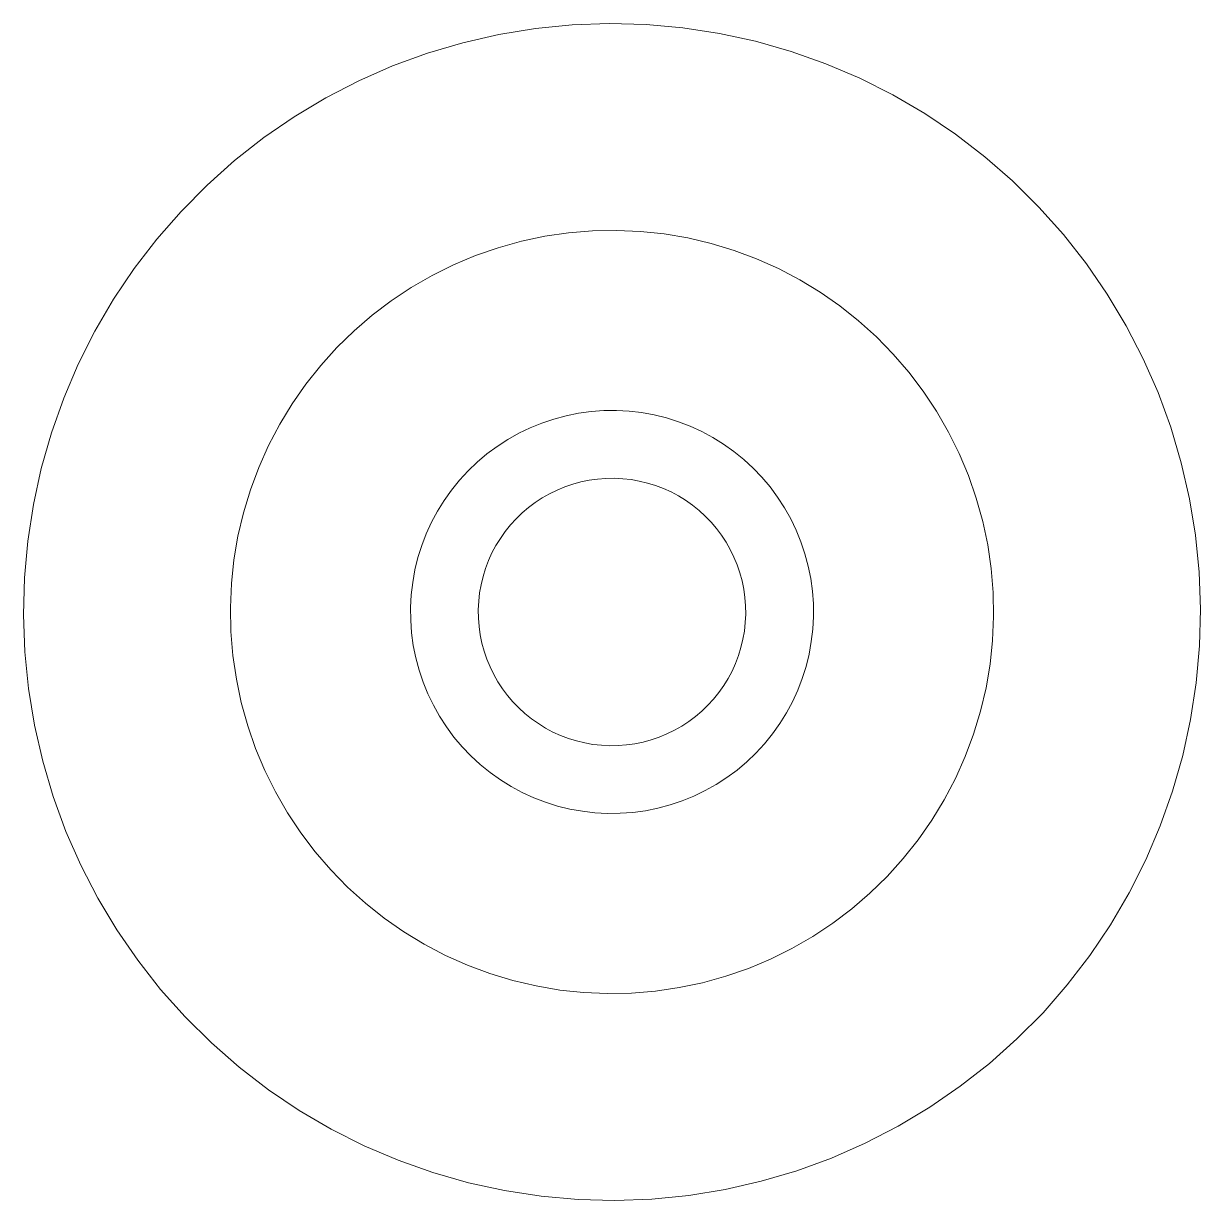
# Model space of a CAD drawing. Header units: millimetres. Extents: x -250 to 290, y -186 to 164.
# Drawn here: x -250.25 to -219.29, y -23.84 to 7.11 of the extents above; entities that cross this region are included whole.
import ezdxf

# ---------------------------------------------------------------- set-up
doc = ezdxf.new("R2010")
doc.units = ezdxf.units.MM
doc.header["$MEASUREMENT"] = 0
doc.layers.add('Camada 1', color=7, linetype='Continuous')

msp = doc.modelspace()

# ---------------------------------------------------------------- linework, layer by layer
at = {"layer": 'Camada 1', "color": 240, "lineweight": 9}
for points in [[(-245.3075, -19.7), (-245.3075, -19.7), (-245.9987, -19.0155), (-245.9987, -19.0155), (-245.9987, -19.0155), (-245.9987, -19.0155), (-246.6449, -18.2894), (-246.6449, -18.2894), (-246.6449, -18.2894), (-246.6449, -18.2894), (-247.2449, -17.524), (-247.2449, -17.524), (-247.2449, -17.524), (-247.2449, -17.524), (-247.7954, -16.7224), (-247.7954, -16.7224), (-247.7954, -16.7224), (-247.7954, -16.7224), (-248.2952, -15.8883), (-248.2952, -15.8883), (-248.2952, -15.8883), (-248.2952, -15.8883), (-248.741, -15.0237), (-248.741, -15.0237), (-248.741, -15.0237), (-248.741, -15.0237), (-249.1316, -14.1333), (-249.1316, -14.1333), (-249.1316, -14.1333), (-249.1316, -14.1333), (-249.4648, -13.2203), (-249.4648, -13.2203), (-249.4648, -13.2203), (-249.4648, -13.2203), (-249.7418, -12.2882), (-249.7418, -12.2882), (-249.7418, -12.2882), (-249.7418, -12.2882), (-249.9579, -11.3403), (-249.9579, -11.3403), (-249.9579, -11.3403), (-249.9579, -11.3403), (-250.1155, -10.3801), (-250.1155, -10.3801), (-250.1155, -10.3801), (-250.1155, -10.3801), (-250.2112, -9.4131), (-250.2112, -9.4131), (-250.2112, -9.4131), (-250.2112, -9.4131), (-250.2472, -8.4416), (-250.2472, -8.4416), (-250.2472, -8.4416), (-250.2472, -8.4416), (-250.2213, -7.469), (-250.2213, -7.469), (-250.2213, -7.469), (-250.2213, -7.469), (-250.1346, -6.5009), (-250.1346, -6.5009), (-250.1346, -6.5009), (-250.1346, -6.5009), (-249.9872, -5.5395), (-249.9872, -5.5395), (-249.9872, -5.5395), (-249.9872, -5.5395), (-249.78, -4.5894), (-249.78, -4.5894), (-249.78, -4.5894), (-249.78, -4.5894), (-249.5132, -3.6539), (-249.5132, -3.6539), (-249.5132, -3.6539), (-249.5132, -3.6539), (-249.1879, -2.7376), (-249.1879, -2.7376), (-249.1879, -2.7376), (-249.1879, -2.7376), (-248.8063, -1.8437), (-248.8063, -1.8437), (-248.8063, -1.8437), (-248.8063, -1.8437), (-248.3695, -0.9747), (-248.3695, -0.9747), (-248.3695, -0.9747), (-248.3695, -0.9747), (-247.8787, -0.1349), (-247.8787, -0.1349), (-247.8787, -0.1349), (-247.8787, -0.1349), (-247.3361, 0.6723), (-247.3361, 0.6723), (-247.3361, 0.6723), (-247.3361, 0.6723), (-246.7439, 1.4434), (-246.7439, 1.4434), (-246.7439, 1.4434), (-246.7439, 1.4434), (-246.1045, 2.1751), (-246.1045, 2.1751), (-246.1045, 2.1751), (-246.1045, 2.1751), (-245.4201, 2.8663), (-245.4201, 2.8663), (-245.4201, 2.8663), (-245.4201, 2.8663), (-244.694, 3.5136), (-244.694, 3.5136), (-244.694, 3.5136), (-244.694, 3.5136), (-243.9285, 4.1136), (-243.9285, 4.1136), (-243.9285, 4.1136), (-243.9285, 4.1136), (-243.127, 4.6641), (-243.127, 4.6641), (-243.127, 4.6641), (-243.127, 4.6641), (-242.2928, 5.1628), (-242.2928, 5.1628), (-242.2928, 5.1628), (-242.2928, 5.1628), (-241.4283, 5.6086), (-241.4283, 5.6086), (-241.4283, 5.6086), (-241.4283, 5.6086), (-240.5378, 5.9992), (-240.5378, 5.9992), (-240.5378, 5.9992), (-240.5378, 5.9992), (-239.6249, 6.3335), (-239.6249, 6.3335), (-239.6249, 6.3335), (-239.6249, 6.3335), (-238.6928, 6.6093), (-238.6928, 6.6093), (-238.6928, 6.6093), (-238.6928, 6.6093), (-237.7449, 6.8266), (-237.7449, 6.8266), (-237.7449, 6.8266), (-237.7449, 6.8266), (-236.7847, 6.9831), (-236.7847, 6.9831), (-236.7847, 6.9831), (-236.7847, 6.9831), (-235.8177, 7.0799), (-235.8177, 7.0799), (-235.8177, 7.0799), (-235.8177, 7.0799), (-234.8462, 7.1148), (-234.8462, 7.1148), (-234.8462, 7.1148), (-234.8462, 7.1148), (-233.8735, 7.0889), (-233.8735, 7.0889), (-233.8735, 7.0889), (-233.8735, 7.0889), (-232.9054, 7.0022), (-232.9054, 7.0022), (-232.9054, 7.0022), (-232.9054, 7.0022), (-231.944, 6.8547), (-231.944, 6.8547), (-231.944, 6.8547), (-231.944, 6.8547), (-230.9939, 6.6476), (-230.9939, 6.6476), (-230.9939, 6.6476), (-230.9939, 6.6476), (-230.0585, 6.3808), (-230.0585, 6.3808), (-230.0585, 6.3808), (-230.0585, 6.3808), (-229.1421, 6.0566), (-229.1421, 6.0566), (-229.1421, 6.0566), (-229.1421, 6.0566), (-228.2483, 5.675), (-228.2483, 5.675), (-228.2483, 5.675), (-228.2483, 5.675), (-227.3792, 5.2371), (-227.3792, 5.2371), (-227.3792, 5.2371), (-227.3792, 5.2371), (-226.5394, 4.7474), (-226.5394, 4.7474), (-226.5394, 4.7474), (-226.5394, 4.7474), (-225.7334, 4.2048), (-225.7334, 4.2048), (-225.7334, 4.2048), (-225.7334, 4.2048), (-224.9612, 3.6127), (-224.9612, 3.6127), (-224.9612, 3.6127), (-224.9612, 3.6127), (-224.2295, 2.9732), (-224.2295, 2.9732), (-224.2295, 2.9732), (-224.2295, 2.9732), (-223.5383, 2.2888), (-223.5383, 2.2888), (-223.5383, 2.2888), (-223.5383, 2.2888), (-222.891, 1.5627), (-222.891, 1.5627), (-222.891, 1.5627), (-222.891, 1.5627), (-222.291, 0.7972), (-222.291, 0.7972), (-222.291, 0.7972), (-222.291, 0.7972), (-221.7405, -0.0043), (-221.7405, -0.0043), (-221.7405, -0.0043), (-221.7405, -0.0043), (-221.2418, -0.8385), (-221.2418, -0.8385), (-221.2418, -0.8385), (-221.2418, -0.8385), (-220.796, -1.703), (-220.796, -1.703), (-220.796, -1.703), (-220.796, -1.703), (-220.4054, -2.5935), (-220.4054, -2.5935), (-220.4054, -2.5935), (-220.4054, -2.5935), (-220.071, -3.5064), (-220.071, -3.5064), (-220.071, -3.5064), (-220.071, -3.5064), (-219.7952, -4.4397), (-219.7952, -4.4397), (-219.7952, -4.4397), (-219.7952, -4.4397), (-219.578, -5.3875), (-219.578, -5.3875), (-219.578, -5.3875), (-219.578, -5.3875), (-219.4215, -6.3466), (-219.4215, -6.3466), (-219.4215, -6.3466), (-219.4215, -6.3466), (-219.3247, -7.3148), (-219.3247, -7.3148), (-219.3247, -7.3148), (-219.3247, -7.3148), (-219.2898, -8.2863), (-219.2898, -8.2863), (-219.2898, -8.2863), (-219.2898, -8.2863), (-219.3157, -9.2578), (-219.3157, -9.2578), (-219.3157, -9.2578), (-219.3157, -9.2578), (-219.4024, -10.227), (-219.4024, -10.227), (-219.4024, -10.227), (-219.4024, -10.227), (-219.5498, -11.1884), (-219.5498, -11.1884), (-219.5498, -11.1884), (-219.5498, -11.1884), (-219.757, -12.1385), (-219.757, -12.1385), (-219.757, -12.1385), (-219.757, -12.1385), (-220.0238, -13.0728), (-220.0238, -13.0728), (-220.0238, -13.0728), (-220.0238, -13.0728), (-220.348, -13.9892), (-220.348, -13.9892), (-220.348, -13.9892), (-220.348, -13.9892), (-220.7296, -14.8841), (-220.7296, -14.8841), (-220.7296, -14.8841), (-220.7296, -14.8841), (-221.1675, -15.7521), (-221.1675, -15.7521), (-221.1675, -15.7521), (-221.1675, -15.7521), (-221.6583, -16.5919), (-221.6583, -16.5919), (-221.6583, -16.5919), (-221.6583, -16.5919), (-222.1998, -17.399), (-222.1998, -17.399), (-222.1998, -17.399), (-222.1998, -17.399), (-222.7919, -18.1701), (-222.7919, -18.1701), (-222.7919, -18.1701), (-222.7919, -18.1701), (-223.4313, -18.903), (-223.4313, -18.903), (-223.4313, -18.903), (-223.4313, -18.903), (-224.1158, -19.5942), (-224.1158, -19.5942), (-224.1158, -19.5942), (-224.1158, -19.5942), (-224.8419, -20.2403), (-224.8419, -20.2403), (-224.8419, -20.2403), (-224.8419, -20.2403), (-225.6073, -20.8403), (-225.6073, -20.8403), (-225.6073, -20.8403), (-225.6073, -20.8403), (-226.4089, -21.3908), (-226.4089, -21.3908), (-226.4089, -21.3908), (-226.4089, -21.3908), (-227.243, -21.8906), (-227.243, -21.8906), (-227.243, -21.8906), (-227.243, -21.8906), (-228.1076, -22.3364), (-228.1076, -22.3364), (-228.1076, -22.3364), (-228.1076, -22.3364), (-228.998, -22.727), (-228.998, -22.727), (-228.998, -22.727), (-228.998, -22.727), (-229.911, -23.0603), (-229.911, -23.0603), (-229.911, -23.0603), (-229.911, -23.0603), (-230.8442, -23.3361), (-230.8442, -23.3361), (-230.8442, -23.3361), (-230.8442, -23.3361), (-231.7921, -23.5533), (-231.7921, -23.5533), (-231.7921, -23.5533), (-231.7921, -23.5533), (-232.7512, -23.7109), (-232.7512, -23.7109), (-232.7512, -23.7109), (-232.7512, -23.7109), (-233.7193, -23.8066), (-233.7193, -23.8066), (-233.7193, -23.8066), (-233.7193, -23.8066), (-234.6908, -23.8426), (-234.6908, -23.8426), (-234.6908, -23.8426), (-234.6908, -23.8426), (-235.6623, -23.8168), (-235.6623, -23.8168), (-235.6623, -23.8168), (-235.6623, -23.8168), (-236.6316, -23.7301), (-236.6316, -23.7301), (-236.6316, -23.7301), (-236.6316, -23.7301), (-237.5929, -23.5826), (-237.5929, -23.5826), (-237.5929, -23.5826), (-237.5929, -23.5826), (-238.543, -23.3755), (-238.543, -23.3755), (-238.543, -23.3755), (-238.543, -23.3755), (-239.4774, -23.1087), (-239.4774, -23.1087), (-239.4774, -23.1087), (-239.4774, -23.1087), (-240.3937, -22.7833), (-240.3937, -22.7833), (-240.3937, -22.7833), (-240.3937, -22.7833), (-241.2887, -22.4017), (-241.2887, -22.4017), (-241.2887, -22.4017), (-241.2887, -22.4017), (-242.1577, -21.9649), (-242.1577, -21.9649), (-242.1577, -21.9649), (-242.1577, -21.9649), (-242.9964, -21.4741), (-242.9964, -21.4741), (-242.9964, -21.4741), (-242.9964, -21.4741), (-243.8036, -20.9315), (-243.8036, -20.9315), (-243.8036, -20.9315), (-243.8036, -20.9315), (-244.5747, -20.3394), (-244.5747, -20.3394), (-244.5747, -20.3394), (-244.5747, -20.3394), (-245.3075, -19.7), (-245.3075, -19.7)], [(-241.7243, -15.6001), (-241.7243, -15.6001), (-241.256, -16.0234), (-241.256, -16.0234), (-241.256, -16.0234), (-241.256, -16.0234), (-240.7618, -16.4151), (-240.7618, -16.4151), (-240.7618, -16.4151), (-240.7618, -16.4151), (-240.2451, -16.7753), (-240.2451, -16.7753), (-240.2451, -16.7753), (-240.2451, -16.7753), (-239.7059, -17.1029), (-239.7059, -17.1029), (-239.7059, -17.1029), (-239.7059, -17.1029), (-239.1476, -17.3956), (-239.1476, -17.3956), (-239.1476, -17.3956), (-239.1476, -17.3956), (-238.5712, -17.6534), (-238.5712, -17.6534), (-238.5712, -17.6534), (-238.5712, -17.6534), (-237.9802, -17.8729), (-237.9802, -17.8729), (-237.9802, -17.8729), (-237.9802, -17.8729), (-237.3768, -18.0564), (-237.3768, -18.0564), (-237.3768, -18.0564), (-237.3768, -18.0564), (-236.7633, -18.2005), (-236.7633, -18.2005), (-236.7633, -18.2005), (-236.7633, -18.2005), (-236.1419, -18.3075), (-236.1419, -18.3075), (-236.1419, -18.3075), (-236.1419, -18.3075), (-235.5148, -18.3739), (-235.5148, -18.3739), (-235.5148, -18.3739), (-235.5148, -18.3739), (-234.8844, -18.4009), (-234.8844, -18.4009), (-234.8844, -18.4009), (-234.8844, -18.4009), (-234.254, -18.3885), (-234.254, -18.3885), (-234.254, -18.3885), (-234.254, -18.3885), (-233.6259, -18.3356), (-233.6259, -18.3356), (-233.6259, -18.3356), (-233.6259, -18.3356), (-233.0022, -18.2444), (-233.0022, -18.2444), (-233.0022, -18.2444), (-233.0022, -18.2444), (-232.3853, -18.1138), (-232.3853, -18.1138), (-232.3853, -18.1138), (-232.3853, -18.1138), (-231.7774, -17.945), (-231.7774, -17.945), (-231.7774, -17.945), (-231.7774, -17.945), (-231.1819, -17.739), (-231.1819, -17.739), (-231.1819, -17.739), (-231.1819, -17.739), (-230.5999, -17.4947), (-230.5999, -17.4947), (-230.5999, -17.4947), (-230.5999, -17.4947), (-230.0348, -17.2155), (-230.0348, -17.2155), (-230.0348, -17.2155), (-230.0348, -17.2155), (-229.4888, -16.9003), (-229.4888, -16.9003), (-229.4888, -16.9003), (-229.4888, -16.9003), (-228.9631, -16.5525), (-228.9631, -16.5525), (-228.9631, -16.5525), (-228.9631, -16.5525), (-228.4599, -16.172), (-228.4599, -16.172), (-228.4599, -16.172), (-228.4599, -16.172), (-227.9826, -15.7599), (-227.9826, -15.7599), (-227.9826, -15.7599), (-227.9826, -15.7599), (-227.5312, -15.3198), (-227.5312, -15.3198), (-227.5312, -15.3198), (-227.5312, -15.3198), (-227.1091, -14.8515), (-227.1091, -14.8515), (-227.1091, -14.8515), (-227.1091, -14.8515), (-226.7162, -14.3573), (-226.7162, -14.3573), (-226.7162, -14.3573), (-226.7162, -14.3573), (-226.356, -13.8406), (-226.356, -13.8406), (-226.356, -13.8406), (-226.356, -13.8406), (-226.0284, -13.3014), (-226.0284, -13.3014), (-226.0284, -13.3014), (-226.0284, -13.3014), (-225.7357, -12.743), (-225.7357, -12.743), (-225.7357, -12.743), (-225.7357, -12.743), (-225.479, -12.1666), (-225.479, -12.1666), (-225.479, -12.1666), (-225.479, -12.1666), (-225.2584, -11.5756), (-225.2584, -11.5756), (-225.2584, -11.5756), (-225.2584, -11.5756), (-225.076, -10.9722), (-225.076, -10.9722), (-225.076, -10.9722), (-225.076, -10.9722), (-224.9308, -10.3587), (-224.9308, -10.3587), (-224.9308, -10.3587), (-224.9308, -10.3587), (-224.825, -9.7373), (-224.825, -9.7373), (-224.825, -9.7373), (-224.825, -9.7373), (-224.7586, -9.1103), (-224.7586, -9.1103), (-224.7586, -9.1103), (-224.7586, -9.1103), (-224.7315, -8.4799), (-224.7315, -8.4799), (-224.7315, -8.4799), (-224.7315, -8.4799), (-224.7439, -7.8495), (-224.7439, -7.8495), (-224.7439, -7.8495), (-224.7439, -7.8495), (-224.7957, -7.2213), (-224.7957, -7.2213), (-224.7957, -7.2213), (-224.7957, -7.2213), (-224.8869, -6.5977), (-224.8869, -6.5977), (-224.8869, -6.5977), (-224.8869, -6.5977), (-225.0175, -5.9808), (-225.0175, -5.9808), (-225.0175, -5.9808), (-225.0175, -5.9808), (-225.1863, -5.3729), (-225.1863, -5.3729), (-225.1863, -5.3729), (-225.1863, -5.3729), (-225.3935, -4.7774), (-225.3935, -4.7774), (-225.3935, -4.7774), (-225.3935, -4.7774), (-225.6366, -4.1954), (-225.6366, -4.1954), (-225.6366, -4.1954), (-225.6366, -4.1954), (-225.9169, -3.6303), (-225.9169, -3.6303), (-225.9169, -3.6303), (-225.9169, -3.6303), (-226.231, -3.0843), (-226.231, -3.0843), (-226.231, -3.0843), (-226.231, -3.0843), (-226.58, -2.5586), (-226.58, -2.5586), (-226.58, -2.5586), (-226.58, -2.5586), (-226.9605, -2.0554), (-226.9605, -2.0554), (-226.9605, -2.0554), (-226.9605, -2.0554), (-227.3714, -1.5781), (-227.3714, -1.5781), (-227.3714, -1.5781), (-227.3714, -1.5781), (-227.8126, -1.1266), (-227.8126, -1.1266), (-227.8126, -1.1266), (-227.8126, -1.1266), (-228.2809, -0.7045), (-228.2809, -0.7045), (-228.2809, -0.7045), (-228.2809, -0.7045), (-228.774, -0.3116), (-228.774, -0.3116), (-228.774, -0.3116), (-228.774, -0.3116), (-229.2918, 0.0486), (-229.2918, 0.0486), (-229.2918, 0.0486), (-229.2918, 0.0486), (-229.8311, 0.3762), (-229.8311, 0.3762), (-229.8311, 0.3762), (-229.8311, 0.3762), (-230.3894, 0.6689), (-230.3894, 0.6689), (-230.3894, 0.6689), (-230.3894, 0.6689), (-230.9647, 0.9255), (-230.9647, 0.9255), (-230.9647, 0.9255), (-230.9647, 0.9255), (-231.5557, 1.1462), (-231.5557, 1.1462), (-231.5557, 1.1462), (-231.5557, 1.1462), (-232.1591, 1.3286), (-232.1591, 1.3286), (-232.1591, 1.3286), (-232.1591, 1.3286), (-232.7726, 1.4738), (-232.7726, 1.4738), (-232.7726, 1.4738), (-232.7726, 1.4738), (-233.3951, 1.5796), (-233.3951, 1.5796), (-233.3951, 1.5796), (-233.3951, 1.5796), (-234.0221, 1.646), (-234.0221, 1.646), (-234.0221, 1.646), (-234.0221, 1.646), (-234.6514, 1.673), (-234.6514, 1.673), (-234.6514, 1.673), (-234.6514, 1.673), (-235.2818, 1.6606), (-235.2818, 1.6606), (-235.2818, 1.6606), (-235.2818, 1.6606), (-235.9111, 1.6089), (-235.9111, 1.6089), (-235.9111, 1.6089), (-235.9111, 1.6089), (-236.5348, 1.5177), (-236.5348, 1.5177), (-236.5348, 1.5177), (-236.5348, 1.5177), (-237.1517, 1.3871), (-237.1517, 1.3871), (-237.1517, 1.3871), (-237.1517, 1.3871), (-237.7595, 1.2182), (-237.7595, 1.2182), (-237.7595, 1.2182), (-237.7595, 1.2182), (-238.3551, 1.0111), (-238.3551, 1.0111), (-238.3551, 1.0111), (-238.3551, 1.0111), (-238.9359, 0.7679), (-238.9359, 0.7679), (-238.9359, 0.7679), (-238.9359, 0.7679), (-239.501, 0.4876), (-239.501, 0.4876), (-239.501, 0.4876), (-239.501, 0.4876), (-240.0481, 0.1736), (-240.0481, 0.1736), (-240.0481, 0.1736), (-240.0481, 0.1736), (-240.5739, -0.1754), (-240.5739, -0.1754), (-240.5739, -0.1754), (-240.5739, -0.1754), (-241.0759, -0.5559), (-241.0759, -0.5559), (-241.0759, -0.5559), (-241.0759, -0.5559), (-241.5544, -0.9668), (-241.5544, -0.9668), (-241.5544, -0.9668), (-241.5544, -0.9668), (-242.0058, -1.4081), (-242.0058, -1.4081), (-242.0058, -1.4081), (-242.0058, -1.4081), (-242.4279, -1.8764), (-242.4279, -1.8764), (-242.4279, -1.8764), (-242.4279, -1.8764), (-242.8197, -2.3694), (-242.8197, -2.3694), (-242.8197, -2.3694), (-242.8197, -2.3694), (-243.1799, -2.8873), (-243.1799, -2.8873), (-243.1799, -2.8873), (-243.1799, -2.8873), (-243.5075, -3.4265), (-243.5075, -3.4265), (-243.5075, -3.4265), (-243.5075, -3.4265), (-243.8002, -3.9849), (-243.8002, -3.9849), (-243.8002, -3.9849), (-243.8002, -3.9849), (-244.058, -4.5601), (-244.058, -4.5601), (-244.058, -4.5601), (-244.058, -4.5601), (-244.2786, -5.1511), (-244.2786, -5.1511), (-244.2786, -5.1511), (-244.2786, -5.1511), (-244.461, -5.7545), (-244.461, -5.7545), (-244.461, -5.7545), (-244.461, -5.7545), (-244.6062, -6.368), (-244.6062, -6.368), (-244.6062, -6.368), (-244.6062, -6.368), (-244.712, -6.9905), (-244.712, -6.9905), (-244.712, -6.9905), (-244.712, -6.9905), (-244.7784, -7.6176), (-244.7784, -7.6176), (-244.7784, -7.6176), (-244.7784, -7.6176), (-244.8055, -8.2469), (-244.8055, -8.2469), (-244.8055, -8.2469), (-244.8055, -8.2469), (-244.7931, -8.8773), (-244.7931, -8.8773), (-244.7931, -8.8773), (-244.7931, -8.8773), (-244.7413, -9.5065), (-244.7413, -9.5065), (-244.7413, -9.5065), (-244.7413, -9.5065), (-244.649, -10.1302), (-244.649, -10.1302), (-244.649, -10.1302), (-244.649, -10.1302), (-244.5184, -10.7471), (-244.5184, -10.7471), (-244.5184, -10.7471), (-244.5184, -10.7471), (-244.3495, -11.355), (-244.3495, -11.355), (-244.3495, -11.355), (-244.3495, -11.355), (-244.1435, -11.9505), (-244.1435, -11.9505), (-244.1435, -11.9505), (-244.1435, -11.9505), (-243.8992, -12.5314), (-243.8992, -12.5314), (-243.8992, -12.5314), (-243.8992, -12.5314), (-243.6201, -13.0965), (-243.6201, -13.0965), (-243.6201, -13.0965), (-243.6201, -13.0965), (-243.3049, -13.6436), (-243.3049, -13.6436), (-243.3049, -13.6436), (-243.3049, -13.6436), (-242.957, -14.1693), (-242.957, -14.1693), (-242.957, -14.1693), (-242.957, -14.1693), (-242.5765, -14.6714), (-242.5765, -14.6714), (-242.5765, -14.6714), (-242.5765, -14.6714), (-242.1645, -15.1498), (-242.1645, -15.1498), (-242.1645, -15.1498), (-242.1645, -15.1498), (-241.7243, -15.6001), (-241.7243, -15.6001)], [(-238.48, -12.1475), (-238.48, -12.1475), (-238.2346, -12.3726), (-238.2346, -12.3726), (-238.2346, -12.3726), (-238.2346, -12.3726), (-237.9768, -12.5831), (-237.9768, -12.5831), (-237.9768, -12.5831), (-237.9768, -12.5831), (-237.7055, -12.7756), (-237.7055, -12.7756), (-237.7055, -12.7756), (-237.7055, -12.7756), (-237.4218, -12.9513), (-237.4218, -12.9513), (-237.4218, -12.9513), (-237.4218, -12.9513), (-237.1291, -13.1089), (-237.1291, -13.1089), (-237.1291, -13.1089), (-237.1291, -13.1089), (-236.8263, -13.2484), (-236.8263, -13.2484), (-236.8263, -13.2484), (-236.8263, -13.2484), (-236.5156, -13.3678), (-236.5156, -13.3678), (-236.5156, -13.3678), (-236.5156, -13.3678), (-236.1982, -13.468), (-236.1982, -13.468), (-236.1982, -13.468), (-236.1982, -13.468), (-235.8751, -13.5468), (-235.8751, -13.5468), (-235.8751, -13.5468), (-235.8751, -13.5468), (-235.5464, -13.6064), (-235.5464, -13.6064), (-235.5464, -13.6064), (-235.5464, -13.6064), (-235.2165, -13.6447), (-235.2165, -13.6447), (-235.2165, -13.6447), (-235.2165, -13.6447), (-234.8833, -13.6627), (-234.8833, -13.6627), (-234.8833, -13.6627), (-234.8833, -13.6627), (-234.5512, -13.6593), (-234.5512, -13.6593), (-234.5512, -13.6593), (-234.5512, -13.6593), (-234.218, -13.6357), (-234.218, -13.6357), (-234.218, -13.6357), (-234.218, -13.6357), (-233.8882, -13.5907), (-233.8882, -13.5907), (-233.8882, -13.5907), (-233.8882, -13.5907), (-233.5617, -13.5254), (-233.5617, -13.5254), (-233.5617, -13.5254), (-233.5617, -13.5254), (-233.2409, -13.4387), (-233.2409, -13.4387), (-233.2409, -13.4387), (-233.2409, -13.4387), (-232.9246, -13.3329), (-232.9246, -13.3329), (-232.9246, -13.3329), (-232.9246, -13.3329), (-232.6161, -13.2079), (-232.6161, -13.2079), (-232.6161, -13.2079), (-232.6161, -13.2079), (-232.3167, -13.0627), (-232.3167, -13.0627), (-232.3167, -13.0627), (-232.3167, -13.0627), (-232.0262, -12.8995), (-232.0262, -12.8995), (-232.0262, -12.8995), (-232.0262, -12.8995), (-231.747, -12.7182), (-231.747, -12.7182), (-231.747, -12.7182), (-231.747, -12.7182), (-231.4791, -12.5201), (-231.4791, -12.5201), (-231.4791, -12.5201), (-231.4791, -12.5201), (-231.2247, -12.3051), (-231.2247, -12.3051), (-231.2247, -12.3051), (-231.2247, -12.3051), (-230.9849, -12.0754), (-230.9849, -12.0754), (-230.9849, -12.0754), (-230.9849, -12.0754), (-230.7587, -11.83), (-230.7587, -11.83), (-230.7587, -11.83), (-230.7587, -11.83), (-230.5493, -11.5711), (-230.5493, -11.5711), (-230.5493, -11.5711), (-230.5493, -11.5711), (-230.3557, -11.3009), (-230.3557, -11.3009), (-230.3557, -11.3009), (-230.3557, -11.3009), (-230.18, -11.0173), (-230.18, -11.0173), (-230.18, -11.0173), (-230.18, -11.0173), (-230.0224, -10.7246), (-230.0224, -10.7246), (-230.0224, -10.7246), (-230.0224, -10.7246), (-229.884, -10.4218), (-229.884, -10.4218), (-229.884, -10.4218), (-229.884, -10.4218), (-229.7646, -10.1111), (-229.7646, -10.1111), (-229.7646, -10.1111), (-229.7646, -10.1111), (-229.6645, -9.7936), (-229.6645, -9.7936), (-229.6645, -9.7936), (-229.6645, -9.7936), (-229.5845, -9.4694), (-229.5845, -9.4694), (-229.5845, -9.4694), (-229.5845, -9.4694), (-229.526, -9.1418), (-229.526, -9.1418), (-229.526, -9.1418), (-229.526, -9.1418), (-229.4866, -8.812), (-229.4866, -8.812), (-229.4866, -8.812), (-229.4866, -8.812), (-229.4697, -8.4788), (-229.4697, -8.4788), (-229.4697, -8.4788), (-229.4697, -8.4788), (-229.472, -8.1455), (-229.472, -8.1455), (-229.472, -8.1455), (-229.472, -8.1455), (-229.4967, -7.8135), (-229.4967, -7.8135), (-229.4967, -7.8135), (-229.4967, -7.8135), (-229.5418, -7.4836), (-229.5418, -7.4836), (-229.5418, -7.4836), (-229.5418, -7.4836), (-229.607, -7.1572), (-229.607, -7.1572), (-229.607, -7.1572), (-229.607, -7.1572), (-229.6926, -6.8363), (-229.6926, -6.8363), (-229.6926, -6.8363), (-229.6926, -6.8363), (-229.7984, -6.52), (-229.7984, -6.52), (-229.7984, -6.52), (-229.7984, -6.52), (-229.9245, -6.2115), (-229.9245, -6.2115), (-229.9245, -6.2115), (-229.9245, -6.2115), (-230.0686, -5.9121), (-230.0686, -5.9121), (-230.0686, -5.9121), (-230.0686, -5.9121), (-230.2318, -5.6217), (-230.2318, -5.6217), (-230.2318, -5.6217), (-230.2318, -5.6217), (-230.4131, -5.3425), (-230.4131, -5.3425), (-230.4131, -5.3425), (-230.4131, -5.3425), (-230.6123, -5.0746), (-230.6123, -5.0746), (-230.6123, -5.0746), (-230.6123, -5.0746), (-230.8262, -4.8202), (-230.8262, -4.8202), (-230.8262, -4.8202), (-230.8262, -4.8202), (-231.057, -4.5792), (-231.057, -4.5792), (-231.057, -4.5792), (-231.057, -4.5792), (-231.3013, -4.3541), (-231.3013, -4.3541), (-231.3013, -4.3541), (-231.3013, -4.3541), (-231.5602, -4.1447), (-231.5602, -4.1447), (-231.5602, -4.1447), (-231.5602, -4.1447), (-231.8315, -3.9511), (-231.8315, -3.9511), (-231.8315, -3.9511), (-231.8315, -3.9511), (-232.114, -3.7755), (-232.114, -3.7755), (-232.114, -3.7755), (-232.114, -3.7755), (-232.4078, -3.6179), (-232.4078, -3.6179), (-232.4078, -3.6179), (-232.4078, -3.6179), (-232.7107, -3.4794), (-232.7107, -3.4794), (-232.7107, -3.4794), (-232.7107, -3.4794), (-233.0214, -3.3601), (-233.0214, -3.3601), (-233.0214, -3.3601), (-233.0214, -3.3601), (-233.3388, -3.2599), (-233.3388, -3.2599), (-233.3388, -3.2599), (-233.3388, -3.2599), (-233.6619, -3.18), (-233.6619, -3.18), (-233.6619, -3.18), (-233.6619, -3.18), (-233.9895, -3.1203), (-233.9895, -3.1203), (-233.9895, -3.1203), (-233.9895, -3.1203), (-234.3205, -3.082), (-234.3205, -3.082), (-234.3205, -3.082), (-234.3205, -3.082), (-234.6525, -3.0651), (-234.6525, -3.0651), (-234.6525, -3.0651), (-234.6525, -3.0651), (-234.9858, -3.0674), (-234.9858, -3.0674), (-234.9858, -3.0674), (-234.9858, -3.0674), (-235.3178, -3.0922), (-235.3178, -3.0922), (-235.3178, -3.0922), (-235.3178, -3.0922), (-235.6477, -3.1372), (-235.6477, -3.1372), (-235.6477, -3.1372), (-235.6477, -3.1372), (-235.9741, -3.2025), (-235.9741, -3.2025), (-235.9741, -3.2025), (-235.9741, -3.2025), (-236.2961, -3.288), (-236.2961, -3.288), (-236.2961, -3.288), (-236.2961, -3.288), (-236.6113, -3.3939), (-236.6113, -3.3939), (-236.6113, -3.3939), (-236.6113, -3.3939), (-236.9198, -3.5199), (-236.9198, -3.5199), (-236.9198, -3.5199), (-236.9198, -3.5199), (-237.2203, -3.664), (-237.2203, -3.664), (-237.2203, -3.664), (-237.2203, -3.664), (-237.5108, -3.8273), (-237.5108, -3.8273), (-237.5108, -3.8273), (-237.5108, -3.8273), (-237.7899, -4.0085), (-237.7899, -4.0085), (-237.7899, -4.0085), (-237.7899, -4.0085), (-238.0567, -4.2066), (-238.0567, -4.2066), (-238.0567, -4.2066), (-238.0567, -4.2066), (-238.3111, -4.4216), (-238.3111, -4.4216), (-238.3111, -4.4216), (-238.3111, -4.4216), (-238.5521, -4.6524), (-238.5521, -4.6524), (-238.5521, -4.6524), (-238.5521, -4.6524), (-238.7772, -4.8967), (-238.7772, -4.8967), (-238.7772, -4.8967), (-238.7772, -4.8967), (-238.9877, -5.1556), (-238.9877, -5.1556), (-238.9877, -5.1556), (-238.9877, -5.1556), (-239.1802, -5.4269), (-239.1802, -5.4269), (-239.1802, -5.4269), (-239.1802, -5.4269), (-239.3558, -5.7095), (-239.3558, -5.7095), (-239.3558, -5.7095), (-239.3558, -5.7095), (-239.5134, -6.0033), (-239.5134, -6.0033), (-239.5134, -6.0033), (-239.5134, -6.0033), (-239.653, -6.3061), (-239.653, -6.3061), (-239.653, -6.3061), (-239.653, -6.3061), (-239.7723, -6.6168), (-239.7723, -6.6168), (-239.7723, -6.6168), (-239.7723, -6.6168), (-239.8725, -6.9343), (-239.8725, -6.9343), (-239.8725, -6.9343), (-239.8725, -6.9343), (-239.9513, -7.2573), (-239.9513, -7.2573), (-239.9513, -7.2573), (-239.9513, -7.2573), (-240.011, -7.5849), (-240.011, -7.5849), (-240.011, -7.5849), (-240.011, -7.5849), (-240.0493, -7.9159), (-240.0493, -7.9159), (-240.0493, -7.9159), (-240.0493, -7.9159), (-240.0673, -8.248), (-240.0673, -8.248), (-240.0673, -8.248), (-240.0673, -8.248), (-240.0639, -8.5812), (-240.0639, -8.5812), (-240.0639, -8.5812), (-240.0639, -8.5812), (-240.0403, -8.9133), (-240.0403, -8.9133), (-240.0403, -8.9133), (-240.0403, -8.9133), (-239.9952, -9.2431), (-239.9952, -9.2431), (-239.9952, -9.2431), (-239.9952, -9.2431), (-239.9299, -9.5696), (-239.9299, -9.5696), (-239.9299, -9.5696), (-239.9299, -9.5696), (-239.8433, -9.8915), (-239.8433, -9.8915), (-239.8433, -9.8915), (-239.8433, -9.8915), (-239.7374, -10.2067), (-239.7374, -10.2067), (-239.7374, -10.2067), (-239.7374, -10.2067), (-239.6125, -10.5152), (-239.6125, -10.5152), (-239.6125, -10.5152), (-239.6125, -10.5152), (-239.4673, -10.8158), (-239.4673, -10.8158), (-239.4673, -10.8158), (-239.4673, -10.8158), (-239.304, -11.1051), (-239.304, -11.1051), (-239.304, -11.1051), (-239.304, -11.1051), (-239.1228, -11.3854), (-239.1228, -11.3854), (-239.1228, -11.3854), (-239.1228, -11.3854), (-238.9247, -11.6522), (-238.9247, -11.6522), (-238.9247, -11.6522), (-238.9247, -11.6522), (-238.7097, -11.9066), (-238.7097, -11.9066), (-238.7097, -11.9066), (-238.7097, -11.9066), (-238.48, -12.1475), (-238.48, -12.1475)], [(-237.5164, -10.5591), (-237.5164, -10.5591), (-237.6492, -10.3824), (-237.6492, -10.3824), (-237.6492, -10.3824), (-237.6492, -10.3824), (-237.7708, -10.1977), (-237.7708, -10.1977), (-237.7708, -10.1977), (-237.7708, -10.1977), (-237.88, -10.0052), (-237.88, -10.0052), (-237.88, -10.0052), (-237.88, -10.0052), (-237.9768, -9.8071), (-237.9768, -9.8071), (-237.9768, -9.8071), (-237.9768, -9.8071), (-238.0612, -9.6022), (-238.0612, -9.6022), (-238.0612, -9.6022), (-238.0612, -9.6022), (-238.1322, -9.3928), (-238.1322, -9.3928), (-238.1322, -9.3928), (-238.1322, -9.3928), (-238.1907, -9.1801), (-238.1907, -9.1801), (-238.1907, -9.1801), (-238.1907, -9.1801), (-238.2346, -8.9639), (-238.2346, -8.9639), (-238.2346, -8.9639), (-238.2346, -8.9639), (-238.265, -8.7444), (-238.265, -8.7444), (-238.265, -8.7444), (-238.265, -8.7444), (-238.283, -8.5238), (-238.283, -8.5238), (-238.283, -8.5238), (-238.283, -8.5238), (-238.2853, -8.3031), (-238.2853, -8.3031), (-238.2853, -8.3031), (-238.2853, -8.3031), (-238.2751, -8.0825), (-238.2751, -8.0825), (-238.2751, -8.0825), (-238.2751, -8.0825), (-238.2504, -7.863), (-238.2504, -7.863), (-238.2504, -7.863), (-238.2504, -7.863), (-238.2121, -7.6457), (-238.2121, -7.6457), (-238.2121, -7.6457), (-238.2121, -7.6457), (-238.1603, -7.4307), (-238.1603, -7.4307), (-238.1603, -7.4307), (-238.1603, -7.4307), (-238.095, -7.2191), (-238.095, -7.2191), (-238.095, -7.2191), (-238.095, -7.2191), (-238.0162, -7.0131), (-238.0162, -7.0131), (-238.0162, -7.0131), (-238.0162, -7.0131), (-237.925, -6.8116), (-237.925, -6.8116), (-237.925, -6.8116), (-237.925, -6.8116), (-237.8215, -6.6168), (-237.8215, -6.6168), (-237.8215, -6.6168), (-237.8215, -6.6168), (-237.7055, -6.4277), (-237.7055, -6.4277), (-237.7055, -6.4277), (-237.7055, -6.4277), (-237.5783, -6.2476), (-237.5783, -6.2476), (-237.5783, -6.2476), (-237.5783, -6.2476), (-237.4398, -6.0753), (-237.4398, -6.0753), (-237.4398, -6.0753), (-237.4398, -6.0753), (-237.2912, -5.9121), (-237.2912, -5.9121), (-237.2912, -5.9121), (-237.2912, -5.9121), (-237.1325, -5.7579), (-237.1325, -5.7579), (-237.1325, -5.7579), (-237.1325, -5.7579), (-236.9637, -5.6149), (-236.9637, -5.6149), (-236.9637, -5.6149), (-236.9637, -5.6149), (-236.7869, -5.4821), (-236.7869, -5.4821), (-236.7869, -5.4821), (-236.7869, -5.4821), (-236.6023, -5.3616), (-236.6023, -5.3616), (-236.6023, -5.3616), (-236.6023, -5.3616), (-236.4098, -5.2524), (-236.4098, -5.2524), (-236.4098, -5.2524), (-236.4098, -5.2524), (-236.2117, -5.1556), (-236.2117, -5.1556), (-236.2117, -5.1556), (-236.2117, -5.1556), (-236.0068, -5.0712), (-236.0068, -5.0712), (-236.0068, -5.0712), (-236.0068, -5.0712), (-235.7974, -5.0003), (-235.7974, -5.0003), (-235.7974, -5.0003), (-235.7974, -5.0003), (-235.5846, -4.9417), (-235.5846, -4.9417), (-235.5846, -4.9417), (-235.5846, -4.9417), (-235.3685, -4.8967), (-235.3685, -4.8967), (-235.3685, -4.8967), (-235.3685, -4.8967), (-235.149, -4.8663), (-235.149, -4.8663), (-235.149, -4.8663), (-235.149, -4.8663), (-234.9283, -4.8494), (-234.9283, -4.8494), (-234.9283, -4.8494), (-234.9283, -4.8494), (-234.7077, -4.846), (-234.7077, -4.846), (-234.7077, -4.846), (-234.7077, -4.846), (-234.4871, -4.8573), (-234.4871, -4.8573), (-234.4871, -4.8573), (-234.4871, -4.8573), (-234.2675, -4.8821), (-234.2675, -4.8821), (-234.2675, -4.8821), (-234.2675, -4.8821), (-234.0503, -4.9203), (-234.0503, -4.9203), (-234.0503, -4.9203), (-234.0503, -4.9203), (-233.8353, -4.9721), (-233.8353, -4.9721), (-233.8353, -4.9721), (-233.8353, -4.9721), (-233.6236, -5.0374), (-233.6236, -5.0374), (-233.6236, -5.0374), (-233.6236, -5.0374), (-233.4176, -5.1151), (-233.4176, -5.1151), (-233.4176, -5.1151), (-233.4176, -5.1151), (-233.2161, -5.2063), (-233.2161, -5.2063), (-233.2161, -5.2063), (-233.2161, -5.2063), (-233.0214, -5.311), (-233.0214, -5.311), (-233.0214, -5.311), (-233.0214, -5.311), (-232.8322, -5.4258), (-232.8322, -5.4258), (-232.8322, -5.4258), (-232.8322, -5.4258), (-232.6521, -5.553), (-232.6521, -5.553), (-232.6521, -5.553), (-232.6521, -5.553), (-232.4799, -5.6915), (-232.4799, -5.6915), (-232.4799, -5.6915), (-232.4799, -5.6915), (-232.3167, -5.8412), (-232.3167, -5.8412), (-232.3167, -5.8412), (-232.3167, -5.8412), (-232.1624, -5.9999), (-232.1624, -5.9999), (-232.1624, -5.9999), (-232.1624, -5.9999), (-232.0195, -6.1676), (-232.0195, -6.1676), (-232.0195, -6.1676), (-232.0195, -6.1676), (-231.8866, -6.3455), (-231.8866, -6.3455), (-231.8866, -6.3455), (-231.8866, -6.3455), (-231.7662, -6.5301), (-231.7662, -6.5301), (-231.7662, -6.5301), (-231.7662, -6.5301), (-231.657, -6.7215), (-231.657, -6.7215), (-231.657, -6.7215), (-231.657, -6.7215), (-231.5602, -6.9208), (-231.5602, -6.9208), (-231.5602, -6.9208), (-231.5602, -6.9208), (-231.4757, -7.1245), (-231.4757, -7.1245), (-231.4757, -7.1245), (-231.4757, -7.1245), (-231.4048, -7.3339), (-231.4048, -7.3339), (-231.4048, -7.3339), (-231.4048, -7.3339), (-231.3463, -7.5478), (-231.3463, -7.5478), (-231.3463, -7.5478), (-231.3463, -7.5478), (-231.3024, -7.7639), (-231.3024, -7.7639), (-231.3024, -7.7639), (-231.3024, -7.7639), (-231.2709, -7.9823), (-231.2709, -7.9823), (-231.2709, -7.9823), (-231.2709, -7.9823), (-231.254, -8.203), (-231.254, -8.203), (-231.254, -8.203), (-231.254, -8.203), (-231.2506, -8.4236), (-231.2506, -8.4236), (-231.2506, -8.4236), (-231.2506, -8.4236), (-231.2619, -8.6442), (-231.2619, -8.6442), (-231.2619, -8.6442), (-231.2619, -8.6442), (-231.2866, -8.8649), (-231.2866, -8.8649), (-231.2866, -8.8649), (-231.2866, -8.8649), (-231.3249, -9.0821), (-231.3249, -9.0821), (-231.3249, -9.0821), (-231.3249, -9.0821), (-231.3767, -9.2972), (-231.3767, -9.2972), (-231.3767, -9.2972), (-231.3767, -9.2972), (-231.442, -9.5077), (-231.442, -9.5077), (-231.442, -9.5077), (-231.442, -9.5077), (-231.5197, -9.7148), (-231.5197, -9.7148), (-231.5197, -9.7148), (-231.5197, -9.7148), (-231.6108, -9.9163), (-231.6108, -9.9163), (-231.6108, -9.9163), (-231.6108, -9.9163), (-231.7155, -10.1111), (-231.7155, -10.1111), (-231.7155, -10.1111), (-231.7155, -10.1111), (-231.8304, -10.2991), (-231.8304, -10.2991), (-231.8304, -10.2991), (-231.8304, -10.2991), (-231.9587, -10.4803), (-231.9587, -10.4803), (-231.9587, -10.4803), (-231.9587, -10.4803), (-232.096, -10.6525), (-232.096, -10.6525), (-232.096, -10.6525), (-232.096, -10.6525), (-232.2457, -10.8158), (-232.2457, -10.8158), (-232.2457, -10.8158), (-232.2457, -10.8158), (-232.4045, -10.9689), (-232.4045, -10.9689), (-232.4045, -10.9689), (-232.4045, -10.9689), (-232.5722, -11.1118), (-232.5722, -11.1118), (-232.5722, -11.1118), (-232.5722, -11.1118), (-232.7501, -11.2447), (-232.7501, -11.2447), (-232.7501, -11.2447), (-232.7501, -11.2447), (-232.9347, -11.3662), (-232.9347, -11.3662), (-232.9347, -11.3662), (-232.9347, -11.3662), (-233.1272, -11.4754), (-233.1272, -11.4754), (-233.1272, -11.4754), (-233.1272, -11.4754), (-233.3253, -11.5722), (-233.3253, -11.5722), (-233.3253, -11.5722), (-233.3253, -11.5722), (-233.5291, -11.6567), (-233.5291, -11.6567), (-233.5291, -11.6567), (-233.5291, -11.6567), (-233.7385, -11.7276), (-233.7385, -11.7276), (-233.7385, -11.7276), (-233.7385, -11.7276), (-233.9523, -11.785), (-233.9523, -11.785), (-233.9523, -11.785), (-233.9523, -11.785), (-234.1685, -11.83), (-234.1685, -11.83), (-234.1685, -11.83), (-234.1685, -11.83), (-234.3869, -11.8604), (-234.3869, -11.8604), (-234.3869, -11.8604), (-234.3869, -11.8604), (-234.6075, -11.8773), (-234.6075, -11.8773), (-234.6075, -11.8773), (-234.6075, -11.8773), (-234.8282, -11.8807), (-234.8282, -11.8807), (-234.8282, -11.8807), (-234.8282, -11.8807), (-235.0488, -11.8706), (-235.0488, -11.8706), (-235.0488, -11.8706), (-235.0488, -11.8706), (-235.2694, -11.8458), (-235.2694, -11.8458), (-235.2694, -11.8458), (-235.2694, -11.8458), (-235.4867, -11.8075), (-235.4867, -11.8075), (-235.4867, -11.8075), (-235.4867, -11.8075), (-235.7017, -11.7557), (-235.7017, -11.7557), (-235.7017, -11.7557), (-235.7017, -11.7557), (-235.9122, -11.6904), (-235.9122, -11.6904), (-235.9122, -11.6904), (-235.9122, -11.6904), (-236.1194, -11.6116), (-236.1194, -11.6116), (-236.1194, -11.6116), (-236.1194, -11.6116), (-236.3209, -11.5205), (-236.3209, -11.5205), (-236.3209, -11.5205), (-236.3209, -11.5205), (-236.5156, -11.4169), (-236.5156, -11.4169), (-236.5156, -11.4169), (-236.5156, -11.4169), (-236.7036, -11.3009), (-236.7036, -11.3009), (-236.7036, -11.3009), (-236.7036, -11.3009), (-236.8849, -11.1737), (-236.8849, -11.1737), (-236.8849, -11.1737), (-236.8849, -11.1737), (-237.0571, -11.0353), (-237.0571, -11.0353), (-237.0571, -11.0353), (-237.0571, -11.0353), (-237.2203, -10.8867), (-237.2203, -10.8867), (-237.2203, -10.8867), (-237.2203, -10.8867), (-237.3734, -10.728), (-237.3734, -10.728), (-237.3734, -10.728), (-237.3734, -10.728), (-237.5164, -10.5591), (-237.5164, -10.5591)]]:
    msp.add_open_spline(points, degree=3, knots=[0, 0, 0, 0, 0.009901, 0.009901, 0.009901, 0.009901, 0.019802, 0.019802, 0.019802, 0.019802, 0.029703, 0.029703, 0.029703, 0.029703, 0.039604, 0.039604, 0.039604, 0.039604, 0.049505, 0.049505, 0.049505, 0.049505, 0.0594059, 0.0594059, 0.0594059, 0.0594059, 0.0693069, 0.0693069, 0.0693069, 0.0693069, 0.0792079, 0.0792079, 0.0792079, 0.0792079, 0.0891089, 0.0891089, 0.0891089, 0.0891089, 0.0990099, 0.0990099, 0.0990099, 0.0990099, 0.1089109, 0.1089109, 0.1089109, 0.1089109, 0.1188119, 0.1188119, 0.1188119, 0.1188119, 0.1287129, 0.1287129, 0.1287129, 0.1287129, 0.1386139, 0.1386139, 0.1386139, 0.1386139, 0.1485149, 0.1485149, 0.1485149, 0.1485149, 0.1584158, 0.1584158, 0.1584158, 0.1584158, 0.1683168, 0.1683168, 0.1683168, 0.1683168, 0.1782178, 0.1782178, 0.1782178, 0.1782178, 0.1881188, 0.1881188, 0.1881188, 0.1881188, 0.1980198, 0.1980198, 0.1980198, 0.1980198, 0.2079208, 0.2079208, 0.2079208, 0.2079208, 0.2178218, 0.2178218, 0.2178218, 0.2178218, 0.2277228, 0.2277228, 0.2277228, 0.2277228, 0.2376238, 0.2376238, 0.2376238, 0.2376238, 0.2475248, 0.2475248, 0.2475248, 0.2475248, 0.2574257, 0.2574257, 0.2574257, 0.2574257, 0.2673267, 0.2673267, 0.2673267, 0.2673267, 0.2772277, 0.2772277, 0.2772277, 0.2772277, 0.2871287, 0.2871287, 0.2871287, 0.2871287, 0.2970297, 0.2970297, 0.2970297, 0.2970297, 0.3069307, 0.3069307, 0.3069307, 0.3069307, 0.3168317, 0.3168317, 0.3168317, 0.3168317, 0.3267327, 0.3267327, 0.3267327, 0.3267327, 0.3366337, 0.3366337, 0.3366337, 0.3366337, 0.3465347, 0.3465347, 0.3465347, 0.3465347, 0.3564356, 0.3564356, 0.3564356, 0.3564356, 0.3663366, 0.3663366, 0.3663366, 0.3663366, 0.3762376, 0.3762376, 0.3762376, 0.3762376, 0.3861386, 0.3861386, 0.3861386, 0.3861386, 0.3960396, 0.3960396, 0.3960396, 0.3960396, 0.4059406, 0.4059406, 0.4059406, 0.4059406, 0.4158416, 0.4158416, 0.4158416, 0.4158416, 0.4257426, 0.4257426, 0.4257426, 0.4257426, 0.4356436, 0.4356436, 0.4356436, 0.4356436, 0.4455446, 0.4455446, 0.4455446, 0.4455446, 0.4554455, 0.4554455, 0.4554455, 0.4554455, 0.4653465, 0.4653465, 0.4653465, 0.4653465, 0.4752475, 0.4752475, 0.4752475, 0.4752475, 0.4851485, 0.4851485, 0.4851485, 0.4851485, 0.4950495, 0.4950495, 0.4950495, 0.4950495, 0.5049505, 0.5049505, 0.5049505, 0.5049505, 0.5148515, 0.5148515, 0.5148515, 0.5148515, 0.5247525, 0.5247525, 0.5247525, 0.5247525, 0.5346535, 0.5346535, 0.5346535, 0.5346535, 0.5445545, 0.5445545, 0.5445545, 0.5445545, 0.5544554, 0.5544554, 0.5544554, 0.5544554, 0.5643564, 0.5643564, 0.5643564, 0.5643564, 0.5742574, 0.5742574, 0.5742574, 0.5742574, 0.5841584, 0.5841584, 0.5841584, 0.5841584, 0.5940594, 0.5940594, 0.5940594, 0.5940594, 0.6039604, 0.6039604, 0.6039604, 0.6039604, 0.6138614, 0.6138614, 0.6138614, 0.6138614, 0.6237624, 0.6237624, 0.6237624, 0.6237624, 0.6336634, 0.6336634, 0.6336634, 0.6336634, 0.6435644, 0.6435644, 0.6435644, 0.6435644, 0.6534653, 0.6534653, 0.6534653, 0.6534653, 0.6633663, 0.6633663, 0.6633663, 0.6633663, 0.6732673, 0.6732673, 0.6732673, 0.6732673, 0.6831683, 0.6831683, 0.6831683, 0.6831683, 0.6930693, 0.6930693, 0.6930693, 0.6930693, 0.7029703, 0.7029703, 0.7029703, 0.7029703, 0.7128713, 0.7128713, 0.7128713, 0.7128713, 0.7227723, 0.7227723, 0.7227723, 0.7227723, 0.7326733, 0.7326733, 0.7326733, 0.7326733, 0.7425743, 0.7425743, 0.7425743, 0.7425743, 0.7524752, 0.7524752, 0.7524752, 0.7524752, 0.7623762, 0.7623762, 0.7623762, 0.7623762, 0.7722772, 0.7722772, 0.7722772, 0.7722772, 0.7821782, 0.7821782, 0.7821782, 0.7821782, 0.7920792, 0.7920792, 0.7920792, 0.7920792, 0.8019802, 0.8019802, 0.8019802, 0.8019802, 0.8118812, 0.8118812, 0.8118812, 0.8118812, 0.8217822, 0.8217822, 0.8217822, 0.8217822, 0.8316832, 0.8316832, 0.8316832, 0.8316832, 0.8415842, 0.8415842, 0.8415842, 0.8415842, 0.8514851, 0.8514851, 0.8514851, 0.8514851, 0.8613861, 0.8613861, 0.8613861, 0.8613861, 0.8712871, 0.8712871, 0.8712871, 0.8712871, 0.8811881, 0.8811881, 0.8811881, 0.8811881, 0.8910891, 0.8910891, 0.8910891, 0.8910891, 0.9009901, 0.9009901, 0.9009901, 0.9009901, 0.9108911, 0.9108911, 0.9108911, 0.9108911, 0.9207921, 0.9207921, 0.9207921, 0.9207921, 0.9306931, 0.9306931, 0.9306931, 0.9306931, 0.9405941, 0.9405941, 0.9405941, 0.9405941, 0.950495, 0.950495, 0.950495, 0.950495, 0.960396, 0.960396, 0.960396, 0.960396, 0.970297, 0.970297, 0.970297, 0.970297, 0.980198, 0.980198, 0.980198, 0.980198, 1, 1, 1, 1], dxfattribs=at)

doc.saveas('drawing.dxf')
